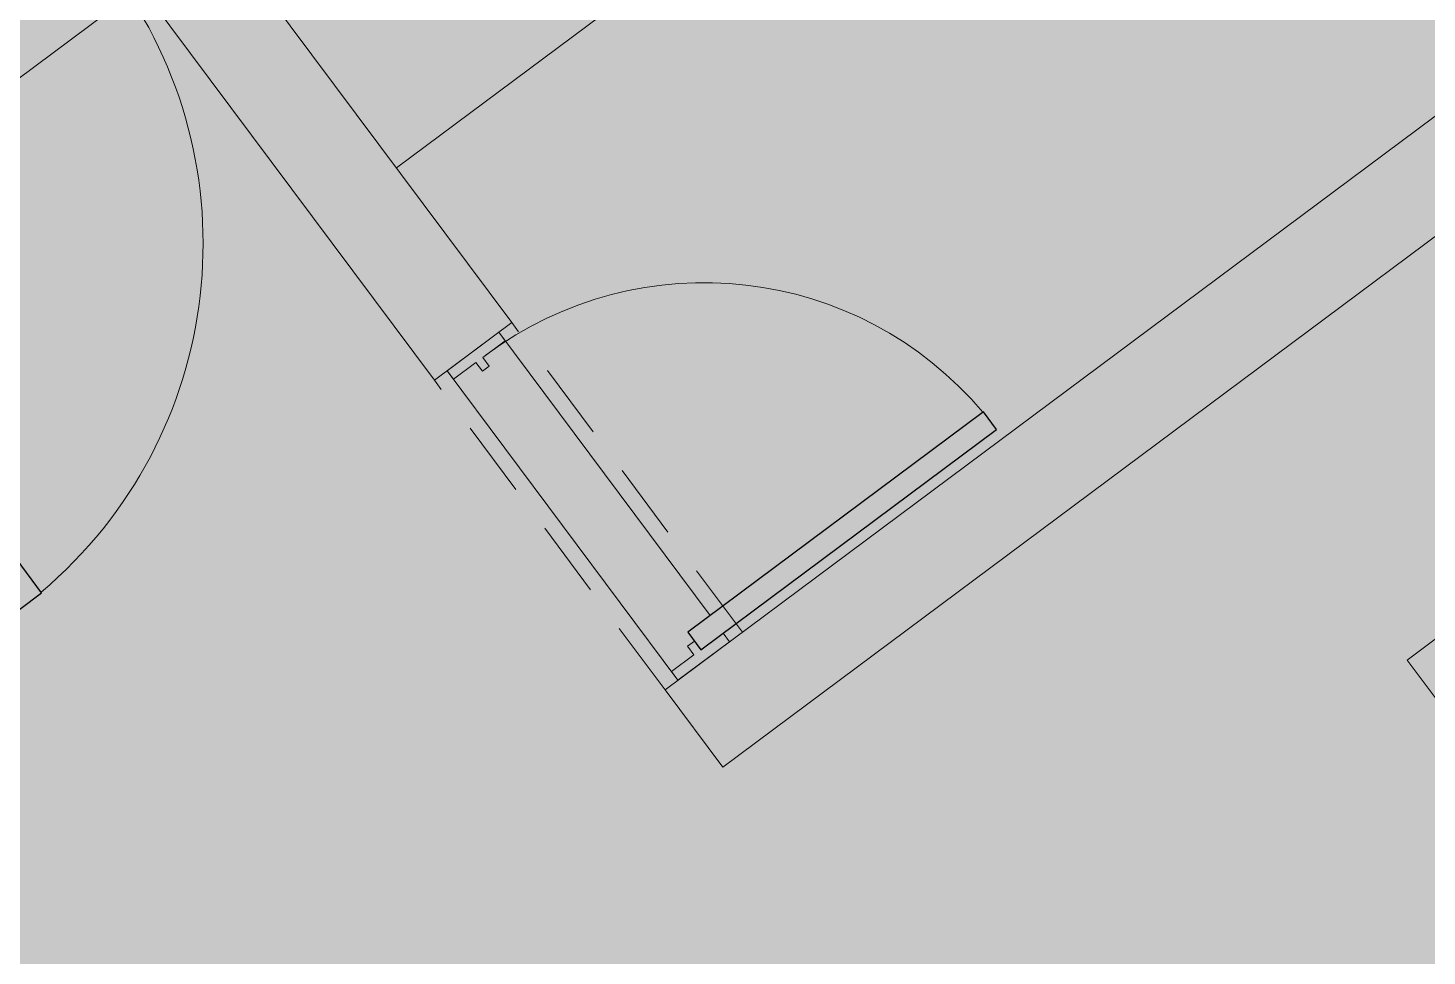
# Model space of a CAD drawing. Header units: metres. Extents: x -466 to 1322, y -1072 to 50.
# Drawn here: x 438.114 to 441.013, y -404.991 to -403.068 of the extents above; entities that cross this region are included whole.
import ezdxf

# ---------------------------------------------------------------- set-up
doc = ezdxf.new("R2010")
doc.units = ezdxf.units.M
doc.linetypes.add('B1 P BAJA$0$HIDDEN', pattern=[9.525, 6.35, -3.175])
doc.linetypes.add('Hidden 1_16_', pattern=[0.002381, 0.001587, -0.00079375])
for name, color, linetype, lineweight in [('A - Hatch muros', 4, 'Continuous', 0), ('A - MURO BAJO', 2, 'Continuous', 0), ('A - PROY', 250, 'B1 P BAJA$0$HIDDEN', 0), ('A-DOOR', 2, 'Continuous', 9), ('A-MUEBLES', 5, 'Continuous', 0), ('A-MURO INT', 4, 'Continuous', 0)]:
    doc.layers.add(name, color=color, linetype=linetype, lineweight=lineweight)
doc.layers.add('A-PUERTA', color=2, linetype='Continuous')
doc.layers.add('Hatch Interior', color=7, linetype='Continuous', lineweight=0, true_color=0xaf6350)

# ---------------------------------------------------------------- blocks, each defined once
blk = doc.blocks.new('JVAS_Puerta - 0_90 X 2_10-V18-Planta Baja')
at = {"color": 0}
for p, q in [((-0.425, -0.0425), (-0.425, -0.9025)), ((-0.374, -0.0425), (-0.425, -0.0425)), ((-0.374, -0.9025), (-0.374, -0.0425)), ((-0.425, -0.9025), (-0.374, -0.9025))]:
    blk.add_line(p, q, dxfattribs=at)
at = {"layer": 'A - PROY', "color": 18, "linetype": 'Continuous', "ltscale": 100, "true_color": 0x000000}
blk.add_arc((-0.425, -0.0525), 0.85, 273.4398, 0, dxfattribs=at)
at = {"layer": 'A-DOOR', "color": 253, "linetype": 'Continuous', "ltscale": 100}
for p, q in [((-0.45, 0.0425), (0.45, 0.0425)), ((-0.374, -0.1075), (0.45, -0.1075))]:
    blk.add_line(p, q, dxfattribs=at)
at = {"layer": 'A-DOOR'}
for p, q in [((-0.425, 0.0425), (-0.45, 0.0425)), ((-0.45, 0.0425), (-0.45, -0.1075)), ((-0.425, -0.0225), (-0.425, 0.0425)), ((0.45, 0.0425), (0.425, 0.0425)), ((0.425, 0.0425), (0.425, -0.0225)), ((0.45, -0.1075), (0.45, 0.0425)), ((-0.4, -0.0225), (-0.425, -0.0225)), ((-0.4, -0.0425), (-0.4, -0.0225)), ((0.425, -0.0225), (0.4, -0.0225)), ((0.4, -0.0225), (0.4, -0.0425)), ((-0.425, -0.1075), (-0.425, -0.0425)), ((-0.425, -0.0425), (-0.4, -0.0425)), ((0.4, -0.0425), (0.425, -0.0425)), ((0.425, -0.0425), (0.425, -0.1075)), ((-0.45, -0.1075), (-0.425, -0.1075)), ((0.425, -0.1075), (0.45, -0.1075))]:
    blk.add_line(p, q, dxfattribs=at)

msp = doc.modelspace()

# ---------------------------------------------------------------- hatches: boundary and pattern name
at = {"layer": 'A - Hatch muros', "transparency": 33554687}
h = msp.add_hatch(color=256, dxfattribs=at)
h.dxf.hatch_style = 1
h.paths.add_polyline_path([(450.8226, -397.9464), (443.1164, -403.6904), (445.6862, -407.138), (445.5258, -407.2575), (444.2111, -405.4936), (443.8102, -405.7924), (443.6906, -405.6321), (444.0915, -405.3333), (442.1194, -402.6874), (439.5537, -404.5998), (439.4342, -404.4394), (441.9999, -402.527), (440.9241, -401.0838), (438.5188, -402.8767), (439.1164, -403.6785), (438.9561, -403.798), (438.2389, -402.8359), (440.8046, -400.9235), (440.6253, -400.6829), (440.7857, -400.5634), (441.1443, -401.0445), (442.7478, -399.8492), (442.8674, -400.0096), (441.2638, -401.2048), (442.9969, -403.53), (444.4401, -402.4543), (443.1851, -400.7706), (443.3454, -400.651), (444.6004, -402.3348), (448.8499, -399.1674), (448.6108, -398.8467), (448.7712, -398.7271), (449.0102, -399.0479), (450.7461, -397.754)])
at = {"layer": 'Hatch Interior', "transparency": 33554687}
h = msp.add_hatch(color=256, dxfattribs=at)
h.dxf.hatch_style = 1
edge = h.paths.add_edge_path()
edge.add_line((417.7382, -422.6064), (419.3856, -424.8173))
edge.add_arc((419.7198, -425.4323), 0.7, 36.6996, 118.5178, ccw=False)
edge.add_line((420.2811, -425.014), (421.6441, -423.998))
edge.add_line((421.6441, -423.998), (425.1105, -425.6739))
edge.add_line((425.1105, -425.6739), (423.8168, -428.3498))
edge.add_line((423.8168, -428.3498), (449.7456, -440.8852))
edge.add_line((449.7456, -440.8852), (452.2266, -435.7535))
edge.add_line((452.2266, -435.7535), (452.8795, -434.403))
edge.add_line((452.8795, -434.403), (426.2776, -421.5422))
edge.add_line((426.2776, -421.5422), (424.9683, -419.8365))
edge.add_line((424.9683, -419.8365), (443.8484, -405.7639))
edge.add_line((443.8484, -405.7639), (442.6531, -404.1604))
edge.add_line((442.6531, -404.1604), (449.1895, -399.2884))
edge.add_line((449.1895, -399.2884), (446.0819, -395.1192))
edge.add_line((446.0819, -395.1192), (408.2908, -423.2873))
edge.add_line((408.2908, -423.2873), (413.4672, -425.7899))
edge.add_line((413.4672, -425.7899), (417.7382, -422.6064))

# ---------------------------------------------------------------- linework, layer by layer
at = {"layer": 'A - MURO BAJO', "ltscale": 0.05}
msp.add_lwpolyline([(438.8774, -403.3578), (439.8796, -402.6107), (439.521, -402.1297)], dxfattribs=at)
at = {"layer": 'A - PROY', "color": 250, "linetype": 'Hidden 1_16_', "ltscale": 100}
for points in [[(439.5945, -404.3199), (439.1164, -403.6785)], [(439.4342, -404.4394), (438.9561, -403.798)]]:
    msp.add_lwpolyline(points, dxfattribs=at)
at = {"layer": 'A-MUEBLES'}
for p, q in [((441.0522, -404.3182), (440.972, -404.3779)), ((440.972, -404.3779), (442.1673, -405.9815))]:
    msp.add_line(p, q, dxfattribs=at)
at = {"layer": 'A-MURO INT'}
msp.add_lwpolyline([(444.0915, -405.3333), (442.1194, -402.6874), (439.5537, -404.5998), (439.4342, -404.4394), (441.9999, -402.527), (440.9241, -401.0838), (438.5188, -402.8767), (439.1164, -403.6785), (438.9561, -403.798), (438.2389, -402.8359), (440.8046, -400.9235), (440.6253, -400.6829), (440.7857, -400.5634), (441.1443, -401.0445), (442.7478, -399.8492), (442.8674, -400.0096), (441.2638, -401.2048), (442.9969, -403.53), (444.4401, -402.4543), (443.1851, -400.7706), (443.3454, -400.651), (444.6004, -402.3348), (448.8499, -399.1674)], dxfattribs=at)

# ---------------------------------------------------------------- block references
at = {"layer": 'A-PUERTA'}
for p, xscale, yscale, zscale, rotation in [((437.8762, -403.1859), 1.111111111111195, 1.111111111111195, 1.111111111111195, 36.69961023292782), ((439.2521, -404.0762), 0.8888888888888831, 0.8888888888888831, 0.8888888888888831, 126.6996102328859)]:
    msp.add_blockref('JVAS_Puerta - 0_90 X 2_10-V18-Planta Baja', p, dxfattribs=dict(at, xscale=xscale, yscale=yscale, zscale=zscale, rotation=rotation))

doc.saveas('drawing.dxf')
